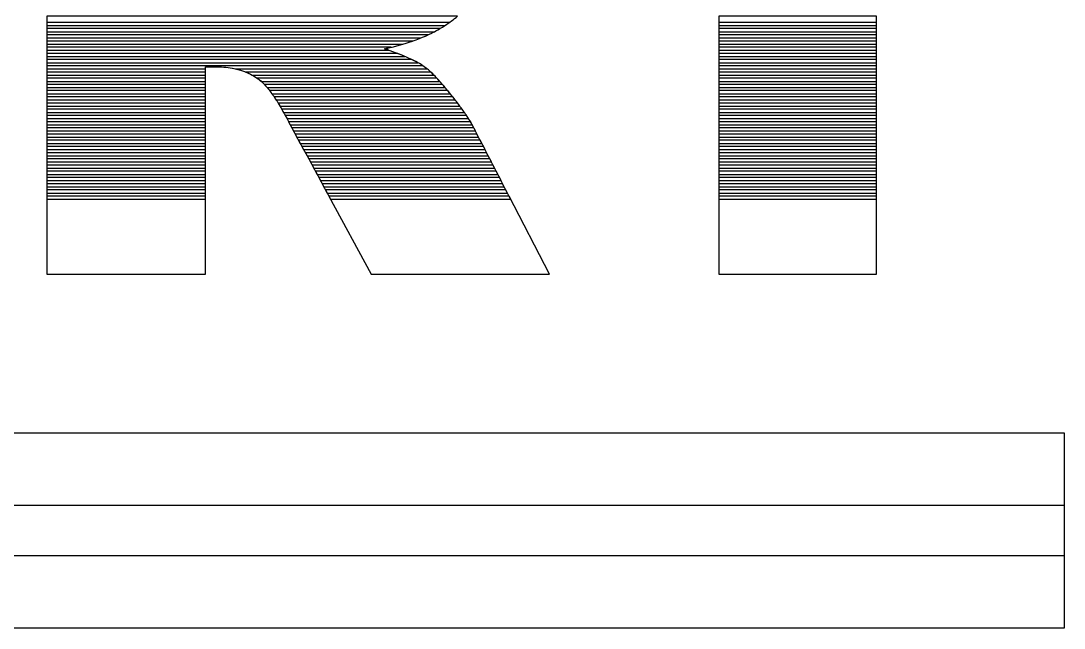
# Model space of a CAD drawing. Header units: inches. Extents: x -18.82 to -13.93, y 5.38 to 6.84.
# Drawn here: x -14.874 to -13.925, y 5.553 to 6.106 of the extents above; entities that cross this region are included whole.
import ezdxf

# ---------------------------------------------------------------- set-up
doc = ezdxf.new("R2010")
doc.units = ezdxf.units.IN
doc.header["$MEASUREMENT"] = 0
doc.layers.add('Layer 1', color=7, linetype='Continuous')

msp = doc.modelspace()

# ---------------------------------------------------------------- linework, layer by layer
at = {"layer": 'Layer 1', "color": 129}
for points in [[(-14.85065, 6.10171), (-14.85065, 6.10171), (-14.85065, 6.11018), (-14.85065, 6.11018), (-14.85065, 6.11018), (-14.85065, 6.11018), (-14.47705, 6.11018), (-14.47705, 6.11018), (-14.47705, 6.11018), (-14.4807, 6.10719), (-14.48456, 6.10437), (-14.4886, 6.10171), (-14.4886, 6.10171), (-14.4886, 6.10171), (-14.85065, 6.10171), (-14.85065, 6.10171)], [(-14.23953, 6.11018), (-14.23953, 6.11018), (-14.09592, 6.11018), (-14.09592, 6.11018), (-14.09592, 6.11018), (-14.09592, 6.11018), (-14.09592, 6.10171), (-14.09592, 6.10171), (-14.09592, 6.10171), (-14.09592, 6.10171), (-14.23953, 6.10171), (-14.23953, 6.10171), (-14.23953, 6.10171), (-14.23953, 6.10171), (-14.23953, 6.11018), (-14.23953, 6.11018)]]:
    msp.add_open_spline(points, degree=3, knots=[0, 0, 0, 0, 0.2, 0.2, 0.2, 0.2, 0.4, 0.4, 0.4, 0.4, 0.6, 0.6, 0.6, 0.6, 1, 1, 1, 1], dxfattribs=at)
at = {"layer": 'Layer 1', "color": 250}
for points, knots in [([(-14.85065, 6.09606), (-14.85065, 6.09606), (-14.85065, 6.10453), (-14.85065, 6.10453), (-14.85065, 6.10453), (-14.85065, 6.10453), (-14.48446, 6.10453), (-14.48446, 6.10453), (-14.48446, 6.10453), (-14.48726, 6.10255), (-14.49014, 6.10066), (-14.49313, 6.09885), (-14.49313, 6.09885), (-14.4947, 6.0979), (-14.49636, 6.09697), (-14.49808, 6.09606), (-14.49808, 6.09606), (-14.49808, 6.09606), (-14.85065, 6.09606), (-14.85065, 6.09606)], [0, 0, 0, 0, 0.166667, 0.166667, 0.166667, 0.166667, 0.333333, 0.333333, 0.333333, 0.333333, 0.5, 0.5, 0.5, 0.5, 0.666667, 0.666667, 0.666667, 0.666667, 1, 1, 1, 1]), ([(-14.23953, 6.10453), (-14.23953, 6.10453), (-14.09592, 6.10453), (-14.09592, 6.10453), (-14.09592, 6.10453), (-14.09592, 6.10453), (-14.09592, 6.09606), (-14.09592, 6.09606), (-14.09592, 6.09606), (-14.09592, 6.09606), (-14.23953, 6.09606), (-14.23953, 6.09606), (-14.23953, 6.09606), (-14.23953, 6.09606), (-14.23953, 6.10453), (-14.23953, 6.10453)], [0, 0, 0, 0, 0.2, 0.2, 0.2, 0.2, 0.4, 0.4, 0.4, 0.4, 0.6, 0.6, 0.6, 0.6, 1, 1, 1, 1]), ([(-14.85065, 6.09042), (-14.85065, 6.09042), (-14.85065, 6.09889), (-14.85065, 6.09889), (-14.85065, 6.09889), (-14.85065, 6.09889), (-14.49307, 6.09889), (-14.49307, 6.09889), (-14.49307, 6.09889), (-14.49307, 6.09889), (-14.49313, 6.09885), (-14.49313, 6.09885), (-14.49313, 6.09885), (-14.49815, 6.09583), (-14.50392, 6.09302), (-14.51046, 6.09042), (-14.51046, 6.09042), (-14.51046, 6.09042), (-14.85065, 6.09042), (-14.85065, 6.09042)], [0, 0, 0, 0, 0.166667, 0.166667, 0.166667, 0.166667, 0.333333, 0.333333, 0.333333, 0.333333, 0.5, 0.5, 0.5, 0.5, 0.666667, 0.666667, 0.666667, 0.666667, 1, 1, 1, 1]), ([(-14.23953, 6.09889), (-14.23953, 6.09889), (-14.09592, 6.09889), (-14.09592, 6.09889), (-14.09592, 6.09889), (-14.09592, 6.09889), (-14.09592, 6.09042), (-14.09592, 6.09042), (-14.09592, 6.09042), (-14.09592, 6.09042), (-14.23953, 6.09042), (-14.23953, 6.09042), (-14.23953, 6.09042), (-14.23953, 6.09042), (-14.23953, 6.09889), (-14.23953, 6.09889)], [0, 0, 0, 0, 0.2, 0.2, 0.2, 0.2, 0.4, 0.4, 0.4, 0.4, 0.6, 0.6, 0.6, 0.6, 1, 1, 1, 1]), ([(-14.85065, 6.08477), (-14.85065, 6.08477), (-14.85065, 6.09324), (-14.85065, 6.09324), (-14.85065, 6.09324), (-14.85065, 6.09324), (-14.50384, 6.09324), (-14.50384, 6.09324), (-14.50384, 6.09324), (-14.51059, 6.09015), (-14.5183, 6.08733), (-14.52698, 6.08477), (-14.52698, 6.08477), (-14.52698, 6.08477), (-14.85065, 6.08477), (-14.85065, 6.08477)], [0, 0, 0, 0, 0.2, 0.2, 0.2, 0.2, 0.4, 0.4, 0.4, 0.4, 0.6, 0.6, 0.6, 0.6, 1, 1, 1, 1]), ([(-14.85065, 6.07913), (-14.85065, 6.07913), (-14.85065, 6.08759), (-14.85065, 6.08759), (-14.85065, 6.08759), (-14.85065, 6.08759), (-14.5181, 6.08759), (-14.5181, 6.08759), (-14.5181, 6.08759), (-14.52571, 6.08498), (-14.5342, 6.08261), (-14.54356, 6.08048), (-14.54356, 6.08048), (-14.54356, 6.08048), (-14.53961, 6.07913), (-14.53961, 6.07913), (-14.53961, 6.07913), (-14.53961, 6.07913), (-14.85065, 6.07913), (-14.85065, 6.07913)], [0, 0, 0, 0, 0.166667, 0.166667, 0.166667, 0.166667, 0.333333, 0.333333, 0.333333, 0.333333, 0.5, 0.5, 0.5, 0.5, 0.666667, 0.666667, 0.666667, 0.666667, 1, 1, 1, 1]), ([(-14.23953, 6.09324), (-14.23953, 6.09324), (-14.09592, 6.09324), (-14.09592, 6.09324), (-14.09592, 6.09324), (-14.09592, 6.09324), (-14.09592, 6.08477), (-14.09592, 6.08477), (-14.09592, 6.08477), (-14.09592, 6.08477), (-14.23953, 6.08477), (-14.23953, 6.08477), (-14.23953, 6.08477), (-14.23953, 6.08477), (-14.23953, 6.09324), (-14.23953, 6.09324)], [0, 0, 0, 0, 0.2, 0.2, 0.2, 0.2, 0.4, 0.4, 0.4, 0.4, 0.6, 0.6, 0.6, 0.6, 1, 1, 1, 1]), ([(-14.23953, 6.08759), (-14.23953, 6.08759), (-14.09592, 6.08759), (-14.09592, 6.08759), (-14.09592, 6.08759), (-14.09592, 6.08759), (-14.09592, 6.07913), (-14.09592, 6.07913), (-14.09592, 6.07913), (-14.09592, 6.07913), (-14.23953, 6.07913), (-14.23953, 6.07913), (-14.23953, 6.07913), (-14.23953, 6.07913), (-14.23953, 6.08759), (-14.23953, 6.08759)], [0, 0, 0, 0, 0.2, 0.2, 0.2, 0.2, 0.4, 0.4, 0.4, 0.4, 0.6, 0.6, 0.6, 0.6, 1, 1, 1, 1]), ([(-14.85065, 6.07348), (-14.85065, 6.07348), (-14.85065, 6.08195), (-14.85065, 6.08195), (-14.85065, 6.08195), (-14.85065, 6.08195), (-14.53739, 6.08195), (-14.53739, 6.08195), (-14.53739, 6.08195), (-14.5394, 6.08144), (-14.54146, 6.08095), (-14.54356, 6.08048), (-14.54356, 6.08048), (-14.53659, 6.07815), (-14.53039, 6.07581), (-14.52496, 6.07348), (-14.52496, 6.07348), (-14.52496, 6.07348), (-14.85065, 6.07348), (-14.85065, 6.07348)], [0, 0, 0, 0, 0.166667, 0.166667, 0.166667, 0.166667, 0.333333, 0.333333, 0.333333, 0.333333, 0.5, 0.5, 0.5, 0.5, 0.666667, 0.666667, 0.666667, 0.666667, 1, 1, 1, 1]), ([(-14.85065, 6.06784), (-14.85065, 6.06784), (-14.85065, 6.0763), (-14.85065, 6.0763), (-14.85065, 6.0763), (-14.85065, 6.0763), (-14.53191, 6.07631), (-14.53191, 6.07631), (-14.53191, 6.07631), (-14.52457, 6.07348), (-14.51837, 6.07066), (-14.5133, 6.06784), (-14.5133, 6.06784), (-14.5133, 6.06784), (-14.85065, 6.06784), (-14.85065, 6.06784)], [0, 0, 0, 0, 0.2, 0.2, 0.2, 0.2, 0.4, 0.4, 0.4, 0.4, 0.6, 0.6, 0.6, 0.6, 1, 1, 1, 1]), ([(-14.23953, 6.08195), (-14.23953, 6.08195), (-14.09592, 6.08195), (-14.09592, 6.08195), (-14.09592, 6.08195), (-14.09592, 6.08195), (-14.09592, 6.07348), (-14.09592, 6.07348), (-14.09592, 6.07348), (-14.09592, 6.07348), (-14.23953, 6.07348), (-14.23953, 6.07348), (-14.23953, 6.07348), (-14.23953, 6.07348), (-14.23953, 6.08195), (-14.23953, 6.08195)], [0, 0, 0, 0, 0.2, 0.2, 0.2, 0.2, 0.4, 0.4, 0.4, 0.4, 0.6, 0.6, 0.6, 0.6, 1, 1, 1, 1]), ([(-14.23953, 6.0763), (-14.23953, 6.0763), (-14.09592, 6.07631), (-14.09592, 6.07631), (-14.09592, 6.07631), (-14.09592, 6.07631), (-14.09592, 6.06784), (-14.09592, 6.06784), (-14.09592, 6.06784), (-14.09592, 6.06784), (-14.23953, 6.06784), (-14.23953, 6.06784), (-14.23953, 6.06784), (-14.23953, 6.06784), (-14.23953, 6.0763), (-14.23953, 6.0763)], [0, 0, 0, 0, 0.2, 0.2, 0.2, 0.2, 0.4, 0.4, 0.4, 0.4, 0.6, 0.6, 0.6, 0.6, 1, 1, 1, 1]), ([(-14.85065, 6.06219), (-14.85065, 6.06219), (-14.85065, 6.07066), (-14.85065, 6.07066), (-14.85065, 6.07066), (-14.85065, 6.07066), (-14.51875, 6.07066), (-14.51875, 6.07066), (-14.51875, 6.07066), (-14.51371, 6.06822), (-14.50952, 6.06578), (-14.50619, 6.06334), (-14.50619, 6.06334), (-14.5057, 6.06299), (-14.5052, 6.06261), (-14.50469, 6.06219), (-14.50469, 6.06219), (-14.50469, 6.06219), (-14.67837, 6.06219), (-14.67837, 6.06219), (-14.67837, 6.06219), (-14.68326, 6.06339), (-14.68839, 6.06399), (-14.69374, 6.06399), (-14.69374, 6.06399), (-14.69374, 6.06399), (-14.70641, 6.06399), (-14.70641, 6.06399), (-14.70641, 6.06399), (-14.70641, 6.06399), (-14.70641, 6.06219), (-14.70641, 6.06219), (-14.70641, 6.06219), (-14.70641, 6.06219), (-14.85065, 6.06219), (-14.85065, 6.06219)], [0, 0, 0, 0, 0.1, 0.1, 0.1, 0.1, 0.2, 0.2, 0.2, 0.2, 0.3, 0.3, 0.3, 0.3, 0.4, 0.4, 0.4, 0.4, 0.5, 0.5, 0.5, 0.5, 0.6, 0.6, 0.6, 0.6, 0.7, 0.7, 0.7, 0.7, 0.8, 0.8, 0.8, 0.8, 1, 1, 1, 1]), ([(-14.23953, 6.07066), (-14.23953, 6.07066), (-14.09592, 6.07066), (-14.09592, 6.07066), (-14.09592, 6.07066), (-14.09592, 6.07066), (-14.09592, 6.06219), (-14.09592, 6.06219), (-14.09592, 6.06219), (-14.09592, 6.06219), (-14.23953, 6.06219), (-14.23953, 6.06219), (-14.23953, 6.06219), (-14.23953, 6.06219), (-14.23953, 6.07066), (-14.23953, 6.07066)], [0, 0, 0, 0, 0.2, 0.2, 0.2, 0.2, 0.4, 0.4, 0.4, 0.4, 0.6, 0.6, 0.6, 0.6, 1, 1, 1, 1]), ([(-14.85065, 6.05655), (-14.85065, 6.05655), (-14.85065, 6.06502), (-14.85065, 6.06502), (-14.85065, 6.06502), (-14.85065, 6.06502), (-14.50861, 6.06502), (-14.50861, 6.06502), (-14.50861, 6.06502), (-14.50776, 6.06446), (-14.50695, 6.0639), (-14.50619, 6.06334), (-14.50619, 6.06334), (-14.50404, 6.06179), (-14.50149, 6.05953), (-14.49856, 6.05655), (-14.49856, 6.05655), (-14.49856, 6.05655), (-14.66393, 6.05655), (-14.66393, 6.05655), (-14.66393, 6.05655), (-14.67292, 6.06151), (-14.68285, 6.06399), (-14.69374, 6.06399), (-14.69374, 6.06399), (-14.69374, 6.06399), (-14.70641, 6.06399), (-14.70641, 6.06399), (-14.70641, 6.06399), (-14.70641, 6.06399), (-14.70641, 6.05655), (-14.70641, 6.05655), (-14.70641, 6.05655), (-14.70641, 6.05655), (-14.85065, 6.05655), (-14.85065, 6.05655)], [0, 0, 0, 0, 0.1, 0.1, 0.1, 0.1, 0.2, 0.2, 0.2, 0.2, 0.3, 0.3, 0.3, 0.3, 0.4, 0.4, 0.4, 0.4, 0.5, 0.5, 0.5, 0.5, 0.6, 0.6, 0.6, 0.6, 0.7, 0.7, 0.7, 0.7, 0.8, 0.8, 0.8, 0.8, 1, 1, 1, 1]), ([(-14.85065, 6.0509), (-14.85065, 6.0509), (-14.85065, 6.05937), (-14.85065, 6.05937), (-14.85065, 6.05937), (-14.85065, 6.05937), (-14.70641, 6.05937), (-14.70641, 6.05937), (-14.70641, 6.05937), (-14.70641, 6.05937), (-14.70641, 6.0509), (-14.70641, 6.0509), (-14.70641, 6.0509), (-14.70641, 6.0509), (-14.85065, 6.0509), (-14.85065, 6.0509)], [0, 0, 0, 0, 0.2, 0.2, 0.2, 0.2, 0.4, 0.4, 0.4, 0.4, 0.6, 0.6, 0.6, 0.6, 1, 1, 1, 1]), ([(-14.66978, 6.05937), (-14.66978, 6.05937), (-14.50145, 6.05937), (-14.50145, 6.05937), (-14.50145, 6.05937), (-14.49905, 6.05713), (-14.49633, 6.05431), (-14.4933, 6.0509), (-14.4933, 6.0509), (-14.4933, 6.0509), (-14.65571, 6.0509), (-14.65571, 6.0509), (-14.65571, 6.0509), (-14.65668, 6.05177), (-14.65763, 6.05254), (-14.65856, 6.05321), (-14.65856, 6.05321), (-14.66214, 6.05569), (-14.66588, 6.05775), (-14.66978, 6.05937)], [0, 0, 0, 0, 0.166667, 0.166667, 0.166667, 0.166667, 0.333333, 0.333333, 0.333333, 0.333333, 0.5, 0.5, 0.5, 0.5, 0.666667, 0.666667, 0.666667, 0.666667, 1, 1, 1, 1]), ([(-14.23953, 6.06502), (-14.23953, 6.06502), (-14.09592, 6.06502), (-14.09592, 6.06502), (-14.09592, 6.06502), (-14.09592, 6.06502), (-14.09592, 6.05655), (-14.09592, 6.05655), (-14.09592, 6.05655), (-14.09592, 6.05655), (-14.23953, 6.05655), (-14.23953, 6.05655), (-14.23953, 6.05655), (-14.23953, 6.05655), (-14.23953, 6.06502), (-14.23953, 6.06502)], [0, 0, 0, 0, 0.2, 0.2, 0.2, 0.2, 0.4, 0.4, 0.4, 0.4, 0.6, 0.6, 0.6, 0.6, 1, 1, 1, 1]), ([(-14.23953, 6.05937), (-14.23953, 6.05937), (-14.09592, 6.05937), (-14.09592, 6.05937), (-14.09592, 6.05937), (-14.09592, 6.05937), (-14.09592, 6.0509), (-14.09592, 6.0509), (-14.09592, 6.0509), (-14.09592, 6.0509), (-14.23953, 6.0509), (-14.23953, 6.0509), (-14.23953, 6.0509), (-14.23953, 6.0509), (-14.23953, 6.05937), (-14.23953, 6.05937)], [0, 0, 0, 0, 0.2, 0.2, 0.2, 0.2, 0.4, 0.4, 0.4, 0.4, 0.6, 0.6, 0.6, 0.6, 1, 1, 1, 1]), ([(-14.85065, 6.04526), (-14.85065, 6.04526), (-14.85065, 6.05372), (-14.85065, 6.05372), (-14.85065, 6.05372), (-14.85065, 6.05372), (-14.70641, 6.05372), (-14.70641, 6.05372), (-14.70641, 6.05372), (-14.70641, 6.05372), (-14.70641, 6.04526), (-14.70641, 6.04526), (-14.70641, 6.04526), (-14.70641, 6.04526), (-14.85065, 6.04526), (-14.85065, 6.04526)], [0, 0, 0, 0, 0.2, 0.2, 0.2, 0.2, 0.4, 0.4, 0.4, 0.4, 0.6, 0.6, 0.6, 0.6, 1, 1, 1, 1]), ([(-14.85065, 6.03961), (-14.85065, 6.03961), (-14.85065, 6.04808), (-14.85065, 6.04808), (-14.85065, 6.04808), (-14.85065, 6.04808), (-14.70641, 6.04808), (-14.70641, 6.04808), (-14.70641, 6.04808), (-14.70641, 6.04808), (-14.70641, 6.03961), (-14.70641, 6.03961), (-14.70641, 6.03961), (-14.70641, 6.03961), (-14.85065, 6.03961), (-14.85065, 6.03961)], [0, 0, 0, 0, 0.2, 0.2, 0.2, 0.2, 0.4, 0.4, 0.4, 0.4, 0.6, 0.6, 0.6, 0.6, 1, 1, 1, 1]), ([(-14.65931, 6.05372), (-14.65931, 6.05372), (-14.49587, 6.05372), (-14.49587, 6.05372), (-14.49587, 6.05372), (-14.49359, 6.05128), (-14.49111, 6.04845), (-14.48842, 6.04526), (-14.48842, 6.04526), (-14.48842, 6.04526), (-14.65033, 6.04526), (-14.65033, 6.04526), (-14.65033, 6.04526), (-14.6532, 6.04867), (-14.65594, 6.05132), (-14.65856, 6.05321), (-14.65856, 6.05321), (-14.65856, 6.05321), (-14.65931, 6.05372), (-14.65931, 6.05372)], [0, 0, 0, 0, 0.166667, 0.166667, 0.166667, 0.166667, 0.333333, 0.333333, 0.333333, 0.333333, 0.5, 0.5, 0.5, 0.5, 0.666667, 0.666667, 0.666667, 0.666667, 1, 1, 1, 1]), ([(-14.65283, 6.04808), (-14.65283, 6.04808), (-14.49082, 6.04808), (-14.49082, 6.04808), (-14.49082, 6.04808), (-14.48863, 6.04553), (-14.48628, 6.04271), (-14.48378, 6.03961), (-14.48378, 6.03961), (-14.48378, 6.03961), (-14.64597, 6.03961), (-14.64597, 6.03961), (-14.64597, 6.03961), (-14.64834, 6.04291), (-14.65063, 6.04573), (-14.65283, 6.04808)], [0, 0, 0, 0, 0.2, 0.2, 0.2, 0.2, 0.4, 0.4, 0.4, 0.4, 0.6, 0.6, 0.6, 0.6, 1, 1, 1, 1]), ([(-14.23953, 6.05372), (-14.23953, 6.05372), (-14.09592, 6.05372), (-14.09592, 6.05372), (-14.09592, 6.05372), (-14.09592, 6.05372), (-14.09592, 6.04526), (-14.09592, 6.04526), (-14.09592, 6.04526), (-14.09592, 6.04526), (-14.23953, 6.04526), (-14.23953, 6.04526), (-14.23953, 6.04526), (-14.23953, 6.04526), (-14.23953, 6.05372), (-14.23953, 6.05372)], [0, 0, 0, 0, 0.2, 0.2, 0.2, 0.2, 0.4, 0.4, 0.4, 0.4, 0.6, 0.6, 0.6, 0.6, 1, 1, 1, 1]), ([(-14.23953, 6.04808), (-14.23953, 6.04808), (-14.09592, 6.04808), (-14.09592, 6.04808), (-14.09592, 6.04808), (-14.09592, 6.04808), (-14.09592, 6.03961), (-14.09592, 6.03961), (-14.09592, 6.03961), (-14.09592, 6.03961), (-14.23953, 6.03961), (-14.23953, 6.03961), (-14.23953, 6.03961), (-14.23953, 6.03961), (-14.23953, 6.04808), (-14.23953, 6.04808)], [0, 0, 0, 0, 0.2, 0.2, 0.2, 0.2, 0.4, 0.4, 0.4, 0.4, 0.6, 0.6, 0.6, 0.6, 1, 1, 1, 1]), ([(-14.85065, 6.03396), (-14.85065, 6.03396), (-14.85065, 6.04243), (-14.85065, 6.04243), (-14.85065, 6.04243), (-14.85065, 6.04243), (-14.70641, 6.04243), (-14.70641, 6.04243), (-14.70641, 6.04243), (-14.70641, 6.04243), (-14.70641, 6.03396), (-14.70641, 6.03396), (-14.70641, 6.03396), (-14.70641, 6.03396), (-14.85065, 6.03396), (-14.85065, 6.03396)], [0, 0, 0, 0, 0.2, 0.2, 0.2, 0.2, 0.4, 0.4, 0.4, 0.4, 0.6, 0.6, 0.6, 0.6, 1, 1, 1, 1]), ([(-14.85065, 6.02832), (-14.85065, 6.02832), (-14.85065, 6.03679), (-14.85065, 6.03679), (-14.85065, 6.03679), (-14.85065, 6.03679), (-14.70641, 6.03679), (-14.70641, 6.03679), (-14.70641, 6.03679), (-14.70641, 6.03679), (-14.70641, 6.02832), (-14.70641, 6.02832), (-14.70641, 6.02832), (-14.70641, 6.02832), (-14.85065, 6.02832), (-14.85065, 6.02832)], [0, 0, 0, 0, 0.2, 0.2, 0.2, 0.2, 0.4, 0.4, 0.4, 0.4, 0.6, 0.6, 0.6, 0.6, 1, 1, 1, 1]), ([(-14.64806, 6.04243), (-14.64806, 6.04243), (-14.48607, 6.04243), (-14.48607, 6.04243), (-14.48607, 6.04243), (-14.48607, 6.04243), (-14.48321, 6.03891), (-14.48321, 6.03891), (-14.48321, 6.03891), (-14.48185, 6.0372), (-14.48054, 6.03556), (-14.4793, 6.03396), (-14.4793, 6.03396), (-14.4793, 6.03396), (-14.64215, 6.03396), (-14.64215, 6.03396), (-14.64215, 6.03396), (-14.64417, 6.03711), (-14.64614, 6.03994), (-14.64806, 6.04243)], [0, 0, 0, 0, 0.166667, 0.166667, 0.166667, 0.166667, 0.333333, 0.333333, 0.333333, 0.333333, 0.5, 0.5, 0.5, 0.5, 0.666667, 0.666667, 0.666667, 0.666667, 1, 1, 1, 1]), ([(-14.644, 6.03679), (-14.644, 6.03679), (-14.48152, 6.03679), (-14.48152, 6.03679), (-14.48152, 6.03679), (-14.47914, 6.03379), (-14.47696, 6.03097), (-14.47498, 6.02832), (-14.47498, 6.02832), (-14.47498, 6.02832), (-14.63867, 6.02832), (-14.63867, 6.02832), (-14.63867, 6.02832), (-14.64049, 6.03139), (-14.64226, 6.03422), (-14.644, 6.03679)], [0, 0, 0, 0, 0.2, 0.2, 0.2, 0.2, 0.4, 0.4, 0.4, 0.4, 0.6, 0.6, 0.6, 0.6, 1, 1, 1, 1]), ([(-14.23953, 6.04243), (-14.23953, 6.04243), (-14.09592, 6.04243), (-14.09592, 6.04243), (-14.09592, 6.04243), (-14.09592, 6.04243), (-14.09592, 6.03396), (-14.09592, 6.03396), (-14.09592, 6.03396), (-14.09592, 6.03396), (-14.23953, 6.03396), (-14.23953, 6.03396), (-14.23953, 6.03396), (-14.23953, 6.03396), (-14.23953, 6.04243), (-14.23953, 6.04243)], [0, 0, 0, 0, 0.2, 0.2, 0.2, 0.2, 0.4, 0.4, 0.4, 0.4, 0.6, 0.6, 0.6, 0.6, 1, 1, 1, 1]), ([(-14.23953, 6.03679), (-14.23953, 6.03679), (-14.09592, 6.03679), (-14.09592, 6.03679), (-14.09592, 6.03679), (-14.09592, 6.03679), (-14.09592, 6.02832), (-14.09592, 6.02832), (-14.09592, 6.02832), (-14.09592, 6.02832), (-14.23953, 6.02832), (-14.23953, 6.02832), (-14.23953, 6.02832), (-14.23953, 6.02832), (-14.23953, 6.03679), (-14.23953, 6.03679)], [0, 0, 0, 0, 0.2, 0.2, 0.2, 0.2, 0.4, 0.4, 0.4, 0.4, 0.6, 0.6, 0.6, 0.6, 1, 1, 1, 1]), ([(-14.85065, 6.02268), (-14.85065, 6.02268), (-14.85065, 6.03114), (-14.85065, 6.03114), (-14.85065, 6.03114), (-14.85065, 6.03114), (-14.70641, 6.03114), (-14.70641, 6.03114), (-14.70641, 6.03114), (-14.70641, 6.03114), (-14.70641, 6.02268), (-14.70641, 6.02268), (-14.70641, 6.02268), (-14.70641, 6.02268), (-14.85065, 6.02268), (-14.85065, 6.02268)], [0, 0, 0, 0, 0.2, 0.2, 0.2, 0.2, 0.4, 0.4, 0.4, 0.4, 0.6, 0.6, 0.6, 0.6, 1, 1, 1, 1]), ([(-14.64037, 6.03114), (-14.64037, 6.03114), (-14.47711, 6.03114), (-14.47711, 6.03114), (-14.47711, 6.03114), (-14.4748, 6.02811), (-14.47273, 6.02529), (-14.4709, 6.02268), (-14.4709, 6.02268), (-14.4709, 6.02268), (-14.63544, 6.02268), (-14.63544, 6.02268), (-14.63544, 6.02268), (-14.63711, 6.0257), (-14.63876, 6.02852), (-14.64037, 6.03114)], [0, 0, 0, 0, 0.2, 0.2, 0.2, 0.2, 0.4, 0.4, 0.4, 0.4, 0.6, 0.6, 0.6, 0.6, 1, 1, 1, 1]), ([(-14.23953, 6.03114), (-14.23953, 6.03114), (-14.09592, 6.03114), (-14.09592, 6.03114), (-14.09592, 6.03114), (-14.09592, 6.03114), (-14.09592, 6.02268), (-14.09592, 6.02268), (-14.09592, 6.02268), (-14.09592, 6.02268), (-14.23953, 6.02268), (-14.23953, 6.02268), (-14.23953, 6.02268), (-14.23953, 6.02268), (-14.23953, 6.03114), (-14.23953, 6.03114)], [0, 0, 0, 0, 0.2, 0.2, 0.2, 0.2, 0.4, 0.4, 0.4, 0.4, 0.6, 0.6, 0.6, 0.6, 1, 1, 1, 1]), ([(-14.85065, 6.01703), (-14.85065, 6.01703), (-14.85065, 6.0255), (-14.85065, 6.0255), (-14.85065, 6.0255), (-14.85065, 6.0255), (-14.70641, 6.0255), (-14.70641, 6.0255), (-14.70641, 6.0255), (-14.70641, 6.0255), (-14.70641, 6.01703), (-14.70641, 6.01703), (-14.70641, 6.01703), (-14.70641, 6.01703), (-14.85065, 6.01703), (-14.85065, 6.01703)], [0, 0, 0, 0, 0.2, 0.2, 0.2, 0.2, 0.4, 0.4, 0.4, 0.4, 0.6, 0.6, 0.6, 0.6, 1, 1, 1, 1]), ([(-14.85065, 6.01139), (-14.85065, 6.01139), (-14.85065, 6.01985), (-14.85065, 6.01985), (-14.85065, 6.01985), (-14.85065, 6.01985), (-14.70641, 6.01985), (-14.70641, 6.01985), (-14.70641, 6.01985), (-14.70641, 6.01985), (-14.70641, 6.01139), (-14.70641, 6.01139), (-14.70641, 6.01139), (-14.70641, 6.01139), (-14.85065, 6.01139), (-14.85065, 6.01139)], [0, 0, 0, 0, 0.2, 0.2, 0.2, 0.2, 0.4, 0.4, 0.4, 0.4, 0.6, 0.6, 0.6, 0.6, 1, 1, 1, 1]), ([(-14.63702, 6.0255), (-14.63702, 6.0255), (-14.47291, 6.0255), (-14.47291, 6.0255), (-14.47291, 6.0255), (-14.47067, 6.02242), (-14.46874, 6.01959), (-14.46712, 6.01703), (-14.46712, 6.01703), (-14.46712, 6.01703), (-14.63238, 6.01703), (-14.63238, 6.01703), (-14.63238, 6.01703), (-14.63238, 6.01703), (-14.63257, 6.01739), (-14.63257, 6.01739), (-14.63257, 6.01739), (-14.63408, 6.02025), (-14.63556, 6.02296), (-14.63702, 6.0255)], [0, 0, 0, 0, 0.166667, 0.166667, 0.166667, 0.166667, 0.333333, 0.333333, 0.333333, 0.333333, 0.5, 0.5, 0.5, 0.5, 0.666667, 0.666667, 0.666667, 0.666667, 1, 1, 1, 1]), ([(-14.63389, 6.01985), (-14.63389, 6.01985), (-14.46896, 6.01985), (-14.46896, 6.01985), (-14.46896, 6.01985), (-14.46684, 6.01669), (-14.46512, 6.01386), (-14.4638, 6.01139), (-14.4638, 6.01139), (-14.4638, 6.01139), (-14.62933, 6.01139), (-14.62933, 6.01139), (-14.62933, 6.01139), (-14.62933, 6.01139), (-14.63257, 6.01739), (-14.63257, 6.01739), (-14.63257, 6.01739), (-14.63257, 6.01739), (-14.63389, 6.01985), (-14.63389, 6.01985)], [0, 0, 0, 0, 0.166667, 0.166667, 0.166667, 0.166667, 0.333333, 0.333333, 0.333333, 0.333333, 0.5, 0.5, 0.5, 0.5, 0.666667, 0.666667, 0.666667, 0.666667, 1, 1, 1, 1]), ([(-14.23953, 6.0255), (-14.23953, 6.0255), (-14.09592, 6.0255), (-14.09592, 6.0255), (-14.09592, 6.0255), (-14.09592, 6.0255), (-14.09592, 6.01703), (-14.09592, 6.01703), (-14.09592, 6.01703), (-14.09592, 6.01703), (-14.23953, 6.01703), (-14.23953, 6.01703), (-14.23953, 6.01703), (-14.23953, 6.01703), (-14.23953, 6.0255), (-14.23953, 6.0255)], [0, 0, 0, 0, 0.2, 0.2, 0.2, 0.2, 0.4, 0.4, 0.4, 0.4, 0.6, 0.6, 0.6, 0.6, 1, 1, 1, 1]), ([(-14.23953, 6.01985), (-14.23953, 6.01985), (-14.09592, 6.01985), (-14.09592, 6.01985), (-14.09592, 6.01985), (-14.09592, 6.01985), (-14.09592, 6.01139), (-14.09592, 6.01139), (-14.09592, 6.01139), (-14.09592, 6.01139), (-14.23953, 6.01139), (-14.23953, 6.01139), (-14.23953, 6.01139), (-14.23953, 6.01139), (-14.23953, 6.01985), (-14.23953, 6.01985)], [0, 0, 0, 0, 0.2, 0.2, 0.2, 0.2, 0.4, 0.4, 0.4, 0.4, 0.6, 0.6, 0.6, 0.6, 1, 1, 1, 1]), ([(-14.85065, 6.00574), (-14.85065, 6.00574), (-14.85065, 6.01421), (-14.85065, 6.01421), (-14.85065, 6.01421), (-14.85065, 6.01421), (-14.70641, 6.01421), (-14.70641, 6.01421), (-14.70641, 6.01421), (-14.70641, 6.01421), (-14.70641, 6.00574), (-14.70641, 6.00574), (-14.70641, 6.00574), (-14.70641, 6.00574), (-14.85065, 6.00574), (-14.85065, 6.00574)], [0, 0, 0, 0, 0.2, 0.2, 0.2, 0.2, 0.4, 0.4, 0.4, 0.4, 0.6, 0.6, 0.6, 0.6, 1, 1, 1, 1]), ([(-14.85065, 6.00009), (-14.85065, 6.00009), (-14.85065, 6.00856), (-14.85065, 6.00856), (-14.85065, 6.00856), (-14.85065, 6.00856), (-14.70641, 6.00856), (-14.70641, 6.00856), (-14.70641, 6.00856), (-14.70641, 6.00856), (-14.70641, 6.00009), (-14.70641, 6.00009), (-14.70641, 6.00009), (-14.70641, 6.00009), (-14.85065, 6.00009), (-14.85065, 6.00009)], [0, 0, 0, 0, 0.2, 0.2, 0.2, 0.2, 0.4, 0.4, 0.4, 0.4, 0.6, 0.6, 0.6, 0.6, 1, 1, 1, 1]), ([(-14.63085, 6.01421), (-14.63085, 6.01421), (-14.46538, 6.01421), (-14.46538, 6.01421), (-14.46538, 6.01421), (-14.4645, 6.01272), (-14.46374, 6.01133), (-14.4631, 6.01005), (-14.4631, 6.01005), (-14.4631, 6.01005), (-14.46088, 6.00574), (-14.46088, 6.00574), (-14.46088, 6.00574), (-14.46088, 6.00574), (-14.62628, 6.00574), (-14.62628, 6.00574), (-14.62628, 6.00574), (-14.62628, 6.00574), (-14.63085, 6.01421), (-14.63085, 6.01421)], [0, 0, 0, 0, 0.166667, 0.166667, 0.166667, 0.166667, 0.333333, 0.333333, 0.333333, 0.333333, 0.5, 0.5, 0.5, 0.5, 0.666667, 0.666667, 0.666667, 0.666667, 1, 1, 1, 1]), ([(-14.6278, 6.00856), (-14.6278, 6.00856), (-14.46233, 6.00856), (-14.46233, 6.00856), (-14.46233, 6.00856), (-14.46233, 6.00856), (-14.45796, 6.00009), (-14.45796, 6.00009), (-14.45796, 6.00009), (-14.45796, 6.00009), (-14.62322, 6.00009), (-14.62322, 6.00009), (-14.62322, 6.00009), (-14.62322, 6.00009), (-14.6278, 6.00856), (-14.6278, 6.00856)], [0, 0, 0, 0, 0.2, 0.2, 0.2, 0.2, 0.4, 0.4, 0.4, 0.4, 0.6, 0.6, 0.6, 0.6, 1, 1, 1, 1]), ([(-14.23953, 6.01421), (-14.23953, 6.01421), (-14.09592, 6.01421), (-14.09592, 6.01421), (-14.09592, 6.01421), (-14.09592, 6.01421), (-14.09592, 6.00574), (-14.09592, 6.00574), (-14.09592, 6.00574), (-14.09592, 6.00574), (-14.23953, 6.00574), (-14.23953, 6.00574), (-14.23953, 6.00574), (-14.23953, 6.00574), (-14.23953, 6.01421), (-14.23953, 6.01421)], [0, 0, 0, 0, 0.2, 0.2, 0.2, 0.2, 0.4, 0.4, 0.4, 0.4, 0.6, 0.6, 0.6, 0.6, 1, 1, 1, 1]), ([(-14.23953, 6.00856), (-14.23953, 6.00856), (-14.09592, 6.00856), (-14.09592, 6.00856), (-14.09592, 6.00856), (-14.09592, 6.00856), (-14.09592, 6.00009), (-14.09592, 6.00009), (-14.09592, 6.00009), (-14.09592, 6.00009), (-14.23953, 6.00009), (-14.23953, 6.00009), (-14.23953, 6.00009), (-14.23953, 6.00009), (-14.23953, 6.00856), (-14.23953, 6.00856)], [0, 0, 0, 0, 0.2, 0.2, 0.2, 0.2, 0.4, 0.4, 0.4, 0.4, 0.6, 0.6, 0.6, 0.6, 1, 1, 1, 1]), ([(-14.85065, 5.99445), (-14.85065, 5.99445), (-14.85065, 6.00292), (-14.85065, 6.00292), (-14.85065, 6.00292), (-14.85065, 6.00292), (-14.70641, 6.00292), (-14.70641, 6.00292), (-14.70641, 6.00292), (-14.70641, 6.00292), (-14.70641, 5.99445), (-14.70641, 5.99445), (-14.70641, 5.99445), (-14.70641, 5.99445), (-14.85065, 5.99445), (-14.85065, 5.99445)], [0, 0, 0, 0, 0.2, 0.2, 0.2, 0.2, 0.4, 0.4, 0.4, 0.4, 0.6, 0.6, 0.6, 0.6, 1, 1, 1, 1]), ([(-14.62475, 6.00292), (-14.62475, 6.00292), (-14.45942, 6.00292), (-14.45942, 6.00292), (-14.45942, 6.00292), (-14.45942, 6.00292), (-14.45505, 5.99445), (-14.45505, 5.99445), (-14.45505, 5.99445), (-14.45505, 5.99445), (-14.62017, 5.99445), (-14.62017, 5.99445), (-14.62017, 5.99445), (-14.62017, 5.99445), (-14.62475, 6.00292), (-14.62475, 6.00292)], [0, 0, 0, 0, 0.2, 0.2, 0.2, 0.2, 0.4, 0.4, 0.4, 0.4, 0.6, 0.6, 0.6, 0.6, 1, 1, 1, 1]), ([(-14.23953, 6.00292), (-14.23953, 6.00292), (-14.09592, 6.00292), (-14.09592, 6.00292), (-14.09592, 6.00292), (-14.09592, 6.00292), (-14.09592, 5.99445), (-14.09592, 5.99445), (-14.09592, 5.99445), (-14.09592, 5.99445), (-14.23953, 5.99445), (-14.23953, 5.99445), (-14.23953, 5.99445), (-14.23953, 5.99445), (-14.23953, 6.00292), (-14.23953, 6.00292)], [0, 0, 0, 0, 0.2, 0.2, 0.2, 0.2, 0.4, 0.4, 0.4, 0.4, 0.6, 0.6, 0.6, 0.6, 1, 1, 1, 1]), ([(-14.85065, 5.9888), (-14.85065, 5.9888), (-14.85065, 5.99727), (-14.85065, 5.99727), (-14.85065, 5.99727), (-14.85065, 5.99727), (-14.70641, 5.99727), (-14.70641, 5.99727), (-14.70641, 5.99727), (-14.70641, 5.99727), (-14.70641, 5.9888), (-14.70641, 5.9888), (-14.70641, 5.9888), (-14.70641, 5.9888), (-14.85065, 5.9888), (-14.85065, 5.9888)], [0, 0, 0, 0, 0.2, 0.2, 0.2, 0.2, 0.4, 0.4, 0.4, 0.4, 0.6, 0.6, 0.6, 0.6, 1, 1, 1, 1]), ([(-14.85065, 5.98316), (-14.85065, 5.98316), (-14.85065, 5.99163), (-14.85065, 5.99163), (-14.85065, 5.99163), (-14.85065, 5.99163), (-14.70641, 5.99163), (-14.70641, 5.99163), (-14.70641, 5.99163), (-14.70641, 5.99163), (-14.70641, 5.98316), (-14.70641, 5.98316), (-14.70641, 5.98316), (-14.70641, 5.98316), (-14.85065, 5.98316), (-14.85065, 5.98316)], [0, 0, 0, 0, 0.2, 0.2, 0.2, 0.2, 0.4, 0.4, 0.4, 0.4, 0.6, 0.6, 0.6, 0.6, 1, 1, 1, 1]), ([(-14.6217, 5.99727), (-14.6217, 5.99727), (-14.4565, 5.99727), (-14.4565, 5.99727), (-14.4565, 5.99727), (-14.4565, 5.99727), (-14.45213, 5.9888), (-14.45213, 5.9888), (-14.45213, 5.9888), (-14.45213, 5.9888), (-14.61712, 5.9888), (-14.61712, 5.9888), (-14.61712, 5.9888), (-14.61712, 5.9888), (-14.6217, 5.99727), (-14.6217, 5.99727)], [0, 0, 0, 0, 0.2, 0.2, 0.2, 0.2, 0.4, 0.4, 0.4, 0.4, 0.6, 0.6, 0.6, 0.6, 1, 1, 1, 1]), ([(-14.61864, 5.99163), (-14.61864, 5.99163), (-14.45359, 5.99163), (-14.45359, 5.99163), (-14.45359, 5.99163), (-14.45359, 5.99163), (-14.44922, 5.98316), (-14.44922, 5.98316), (-14.44922, 5.98316), (-14.44922, 5.98316), (-14.61406, 5.98316), (-14.61406, 5.98316), (-14.61406, 5.98316), (-14.61406, 5.98316), (-14.61864, 5.99163), (-14.61864, 5.99163)], [0, 0, 0, 0, 0.2, 0.2, 0.2, 0.2, 0.4, 0.4, 0.4, 0.4, 0.6, 0.6, 0.6, 0.6, 1, 1, 1, 1]), ([(-14.23953, 5.99727), (-14.23953, 5.99727), (-14.09592, 5.99727), (-14.09592, 5.99727), (-14.09592, 5.99727), (-14.09592, 5.99727), (-14.09592, 5.9888), (-14.09592, 5.9888), (-14.09592, 5.9888), (-14.09592, 5.9888), (-14.23953, 5.9888), (-14.23953, 5.9888), (-14.23953, 5.9888), (-14.23953, 5.9888), (-14.23953, 5.99727), (-14.23953, 5.99727)], [0, 0, 0, 0, 0.2, 0.2, 0.2, 0.2, 0.4, 0.4, 0.4, 0.4, 0.6, 0.6, 0.6, 0.6, 1, 1, 1, 1]), ([(-14.23953, 5.99163), (-14.23953, 5.99163), (-14.09592, 5.99163), (-14.09592, 5.99163), (-14.09592, 5.99163), (-14.09592, 5.99163), (-14.09592, 5.98316), (-14.09592, 5.98316), (-14.09592, 5.98316), (-14.09592, 5.98316), (-14.23953, 5.98316), (-14.23953, 5.98316), (-14.23953, 5.98316), (-14.23953, 5.98316), (-14.23953, 5.99163), (-14.23953, 5.99163)], [0, 0, 0, 0, 0.2, 0.2, 0.2, 0.2, 0.4, 0.4, 0.4, 0.4, 0.6, 0.6, 0.6, 0.6, 1, 1, 1, 1]), ([(-14.85065, 5.97752), (-14.85065, 5.97752), (-14.85065, 5.98598), (-14.85065, 5.98598), (-14.85065, 5.98598), (-14.85065, 5.98598), (-14.70641, 5.98598), (-14.70641, 5.98598), (-14.70641, 5.98598), (-14.70641, 5.98598), (-14.70641, 5.97752), (-14.70641, 5.97752), (-14.70641, 5.97752), (-14.70641, 5.97752), (-14.85065, 5.97752), (-14.85065, 5.97752)], [0, 0, 0, 0, 0.2, 0.2, 0.2, 0.2, 0.4, 0.4, 0.4, 0.4, 0.6, 0.6, 0.6, 0.6, 1, 1, 1, 1]), ([(-14.85065, 5.97187), (-14.85065, 5.97187), (-14.85065, 5.98034), (-14.85065, 5.98034), (-14.85065, 5.98034), (-14.85065, 5.98034), (-14.70641, 5.98034), (-14.70641, 5.98034), (-14.70641, 5.98034), (-14.70641, 5.98034), (-14.70641, 5.97187), (-14.70641, 5.97187), (-14.70641, 5.97187), (-14.70641, 5.97187), (-14.85065, 5.97187), (-14.85065, 5.97187)], [0, 0, 0, 0, 0.2, 0.2, 0.2, 0.2, 0.4, 0.4, 0.4, 0.4, 0.6, 0.6, 0.6, 0.6, 1, 1, 1, 1]), ([(-14.61559, 5.98598), (-14.61559, 5.98598), (-14.45067, 5.98598), (-14.45067, 5.98598), (-14.45067, 5.98598), (-14.45067, 5.98598), (-14.4463, 5.97752), (-14.4463, 5.97752), (-14.4463, 5.97752), (-14.4463, 5.97752), (-14.61101, 5.97752), (-14.61101, 5.97752), (-14.61101, 5.97752), (-14.61101, 5.97752), (-14.61559, 5.98598), (-14.61559, 5.98598)], [0, 0, 0, 0, 0.2, 0.2, 0.2, 0.2, 0.4, 0.4, 0.4, 0.4, 0.6, 0.6, 0.6, 0.6, 1, 1, 1, 1]), ([(-14.61254, 5.98034), (-14.61254, 5.98034), (-14.44776, 5.98034), (-14.44776, 5.98034), (-14.44776, 5.98034), (-14.44776, 5.98034), (-14.44339, 5.97187), (-14.44339, 5.97187), (-14.44339, 5.97187), (-14.44339, 5.97187), (-14.60796, 5.97187), (-14.60796, 5.97187), (-14.60796, 5.97187), (-14.60796, 5.97187), (-14.61254, 5.98034), (-14.61254, 5.98034)], [0, 0, 0, 0, 0.2, 0.2, 0.2, 0.2, 0.4, 0.4, 0.4, 0.4, 0.6, 0.6, 0.6, 0.6, 1, 1, 1, 1]), ([(-14.23953, 5.98598), (-14.23953, 5.98598), (-14.09592, 5.98598), (-14.09592, 5.98598), (-14.09592, 5.98598), (-14.09592, 5.98598), (-14.09592, 5.97752), (-14.09592, 5.97752), (-14.09592, 5.97752), (-14.09592, 5.97752), (-14.23953, 5.97752), (-14.23953, 5.97752), (-14.23953, 5.97752), (-14.23953, 5.97752), (-14.23953, 5.98598), (-14.23953, 5.98598)], [0, 0, 0, 0, 0.2, 0.2, 0.2, 0.2, 0.4, 0.4, 0.4, 0.4, 0.6, 0.6, 0.6, 0.6, 1, 1, 1, 1]), ([(-14.23953, 5.98034), (-14.23953, 5.98034), (-14.09592, 5.98034), (-14.09592, 5.98034), (-14.09592, 5.98034), (-14.09592, 5.98034), (-14.09592, 5.97187), (-14.09592, 5.97187), (-14.09592, 5.97187), (-14.09592, 5.97187), (-14.23953, 5.97187), (-14.23953, 5.97187), (-14.23953, 5.97187), (-14.23953, 5.97187), (-14.23953, 5.98034), (-14.23953, 5.98034)], [0, 0, 0, 0, 0.2, 0.2, 0.2, 0.2, 0.4, 0.4, 0.4, 0.4, 0.6, 0.6, 0.6, 0.6, 1, 1, 1, 1]), ([(-14.85065, 5.96622), (-14.85065, 5.96622), (-14.85065, 5.97469), (-14.85065, 5.97469), (-14.85065, 5.97469), (-14.85065, 5.97469), (-14.70641, 5.97469), (-14.70641, 5.97469), (-14.70641, 5.97469), (-14.70641, 5.97469), (-14.70641, 5.96622), (-14.70641, 5.96622), (-14.70641, 5.96622), (-14.70641, 5.96622), (-14.85065, 5.96622), (-14.85065, 5.96622)], [0, 0, 0, 0, 0.2, 0.2, 0.2, 0.2, 0.4, 0.4, 0.4, 0.4, 0.6, 0.6, 0.6, 0.6, 1, 1, 1, 1]), ([(-14.60949, 5.97469), (-14.60949, 5.97469), (-14.44485, 5.97469), (-14.44485, 5.97469), (-14.44485, 5.97469), (-14.44485, 5.97469), (-14.44047, 5.96622), (-14.44047, 5.96622), (-14.44047, 5.96622), (-14.44047, 5.96622), (-14.60491, 5.96622), (-14.60491, 5.96622), (-14.60491, 5.96622), (-14.60491, 5.96622), (-14.60949, 5.97469), (-14.60949, 5.97469)], [0, 0, 0, 0, 0.2, 0.2, 0.2, 0.2, 0.4, 0.4, 0.4, 0.4, 0.6, 0.6, 0.6, 0.6, 1, 1, 1, 1]), ([(-14.23953, 5.97469), (-14.23953, 5.97469), (-14.09592, 5.97469), (-14.09592, 5.97469), (-14.09592, 5.97469), (-14.09592, 5.97469), (-14.09592, 5.96622), (-14.09592, 5.96622), (-14.09592, 5.96622), (-14.09592, 5.96622), (-14.23953, 5.96622), (-14.23953, 5.96622), (-14.23953, 5.96622), (-14.23953, 5.96622), (-14.23953, 5.97469), (-14.23953, 5.97469)], [0, 0, 0, 0, 0.2, 0.2, 0.2, 0.2, 0.4, 0.4, 0.4, 0.4, 0.6, 0.6, 0.6, 0.6, 1, 1, 1, 1]), ([(-14.85065, 5.96058), (-14.85065, 5.96058), (-14.85065, 5.96905), (-14.85065, 5.96905), (-14.85065, 5.96905), (-14.85065, 5.96905), (-14.70641, 5.96905), (-14.70641, 5.96905), (-14.70641, 5.96905), (-14.70641, 5.96905), (-14.70641, 5.96058), (-14.70641, 5.96058), (-14.70641, 5.96058), (-14.70641, 5.96058), (-14.85065, 5.96058), (-14.85065, 5.96058)], [0, 0, 0, 0, 0.2, 0.2, 0.2, 0.2, 0.4, 0.4, 0.4, 0.4, 0.6, 0.6, 0.6, 0.6, 1, 1, 1, 1]), ([(-14.85065, 5.95493), (-14.85065, 5.95493), (-14.85065, 5.9634), (-14.85065, 5.9634), (-14.85065, 5.9634), (-14.85065, 5.9634), (-14.70641, 5.9634), (-14.70641, 5.9634), (-14.70641, 5.9634), (-14.70641, 5.9634), (-14.70641, 5.95493), (-14.70641, 5.95493), (-14.70641, 5.95493), (-14.70641, 5.95493), (-14.85065, 5.95493), (-14.85065, 5.95493)], [0, 0, 0, 0, 0.2, 0.2, 0.2, 0.2, 0.4, 0.4, 0.4, 0.4, 0.6, 0.6, 0.6, 0.6, 1, 1, 1, 1]), ([(-14.60643, 5.96905), (-14.60643, 5.96905), (-14.44193, 5.96905), (-14.44193, 5.96905), (-14.44193, 5.96905), (-14.44193, 5.96905), (-14.43756, 5.96058), (-14.43756, 5.96058), (-14.43756, 5.96058), (-14.43756, 5.96058), (-14.60185, 5.96058), (-14.60185, 5.96058), (-14.60185, 5.96058), (-14.60185, 5.96058), (-14.60643, 5.96905), (-14.60643, 5.96905)], [0, 0, 0, 0, 0.2, 0.2, 0.2, 0.2, 0.4, 0.4, 0.4, 0.4, 0.6, 0.6, 0.6, 0.6, 1, 1, 1, 1]), ([(-14.60338, 5.9634), (-14.60338, 5.9634), (-14.43901, 5.9634), (-14.43901, 5.9634), (-14.43901, 5.9634), (-14.43901, 5.9634), (-14.43464, 5.95493), (-14.43464, 5.95493), (-14.43464, 5.95493), (-14.43464, 5.95493), (-14.5988, 5.95493), (-14.5988, 5.95493), (-14.5988, 5.95493), (-14.5988, 5.95493), (-14.60338, 5.9634), (-14.60338, 5.9634)], [0, 0, 0, 0, 0.2, 0.2, 0.2, 0.2, 0.4, 0.4, 0.4, 0.4, 0.6, 0.6, 0.6, 0.6, 1, 1, 1, 1]), ([(-14.23953, 5.96905), (-14.23953, 5.96905), (-14.09592, 5.96905), (-14.09592, 5.96905), (-14.09592, 5.96905), (-14.09592, 5.96905), (-14.09592, 5.96058), (-14.09592, 5.96058), (-14.09592, 5.96058), (-14.09592, 5.96058), (-14.23953, 5.96058), (-14.23953, 5.96058), (-14.23953, 5.96058), (-14.23953, 5.96058), (-14.23953, 5.96905), (-14.23953, 5.96905)], [0, 0, 0, 0, 0.2, 0.2, 0.2, 0.2, 0.4, 0.4, 0.4, 0.4, 0.6, 0.6, 0.6, 0.6, 1, 1, 1, 1]), ([(-14.23953, 5.9634), (-14.23953, 5.9634), (-14.09592, 5.9634), (-14.09592, 5.9634), (-14.09592, 5.9634), (-14.09592, 5.9634), (-14.09592, 5.95493), (-14.09592, 5.95493), (-14.09592, 5.95493), (-14.09592, 5.95493), (-14.23953, 5.95493), (-14.23953, 5.95493), (-14.23953, 5.95493), (-14.23953, 5.95493), (-14.23953, 5.9634), (-14.23953, 5.9634)], [0, 0, 0, 0, 0.2, 0.2, 0.2, 0.2, 0.4, 0.4, 0.4, 0.4, 0.6, 0.6, 0.6, 0.6, 1, 1, 1, 1]), ([(-14.85065, 5.94929), (-14.85065, 5.94929), (-14.85065, 5.95776), (-14.85065, 5.95776), (-14.85065, 5.95776), (-14.85065, 5.95776), (-14.70641, 5.95776), (-14.70641, 5.95776), (-14.70641, 5.95776), (-14.70641, 5.95776), (-14.70641, 5.94929), (-14.70641, 5.94929), (-14.70641, 5.94929), (-14.70641, 5.94929), (-14.85065, 5.94929), (-14.85065, 5.94929)], [0, 0, 0, 0, 0.2, 0.2, 0.2, 0.2, 0.4, 0.4, 0.4, 0.4, 0.6, 0.6, 0.6, 0.6, 1, 1, 1, 1]), ([(-14.85065, 5.94364), (-14.85065, 5.94364), (-14.85065, 5.95211), (-14.85065, 5.95211), (-14.85065, 5.95211), (-14.85065, 5.95211), (-14.70641, 5.95211), (-14.70641, 5.95211), (-14.70641, 5.95211), (-14.70641, 5.95211), (-14.70641, 5.94364), (-14.70641, 5.94364), (-14.70641, 5.94364), (-14.70641, 5.94364), (-14.85065, 5.94364), (-14.85065, 5.94364)], [0, 0, 0, 0, 0.2, 0.2, 0.2, 0.2, 0.4, 0.4, 0.4, 0.4, 0.6, 0.6, 0.6, 0.6, 1, 1, 1, 1]), ([(-14.60033, 5.95776), (-14.60033, 5.95776), (-14.4361, 5.95776), (-14.4361, 5.95776), (-14.4361, 5.95776), (-14.4361, 5.95776), (-14.43172, 5.94929), (-14.43172, 5.94929), (-14.43172, 5.94929), (-14.43172, 5.94929), (-14.59575, 5.94929), (-14.59575, 5.94929), (-14.59575, 5.94929), (-14.59575, 5.94929), (-14.60033, 5.95776), (-14.60033, 5.95776)], [0, 0, 0, 0, 0.2, 0.2, 0.2, 0.2, 0.4, 0.4, 0.4, 0.4, 0.6, 0.6, 0.6, 0.6, 1, 1, 1, 1]), ([(-14.59728, 5.95211), (-14.59728, 5.95211), (-14.43318, 5.95211), (-14.43318, 5.95211), (-14.43318, 5.95211), (-14.43318, 5.95211), (-14.42881, 5.94364), (-14.42881, 5.94364), (-14.42881, 5.94364), (-14.42881, 5.94364), (-14.5927, 5.94364), (-14.5927, 5.94364), (-14.5927, 5.94364), (-14.5927, 5.94364), (-14.59728, 5.95211), (-14.59728, 5.95211)], [0, 0, 0, 0, 0.2, 0.2, 0.2, 0.2, 0.4, 0.4, 0.4, 0.4, 0.6, 0.6, 0.6, 0.6, 1, 1, 1, 1]), ([(-14.23953, 5.95776), (-14.23953, 5.95776), (-14.09592, 5.95776), (-14.09592, 5.95776), (-14.09592, 5.95776), (-14.09592, 5.95776), (-14.09592, 5.94929), (-14.09592, 5.94929), (-14.09592, 5.94929), (-14.09592, 5.94929), (-14.23953, 5.94929), (-14.23953, 5.94929), (-14.23953, 5.94929), (-14.23953, 5.94929), (-14.23953, 5.95776), (-14.23953, 5.95776)], [0, 0, 0, 0, 0.2, 0.2, 0.2, 0.2, 0.4, 0.4, 0.4, 0.4, 0.6, 0.6, 0.6, 0.6, 1, 1, 1, 1]), ([(-14.23953, 5.95211), (-14.23953, 5.95211), (-14.09592, 5.95211), (-14.09592, 5.95211), (-14.09592, 5.95211), (-14.09592, 5.95211), (-14.09592, 5.94364), (-14.09592, 5.94364), (-14.09592, 5.94364), (-14.09592, 5.94364), (-14.23953, 5.94364), (-14.23953, 5.94364), (-14.23953, 5.94364), (-14.23953, 5.94364), (-14.23953, 5.95211), (-14.23953, 5.95211)], [0, 0, 0, 0, 0.2, 0.2, 0.2, 0.2, 0.4, 0.4, 0.4, 0.4, 0.6, 0.6, 0.6, 0.6, 1, 1, 1, 1]), ([(-14.85065, 5.87539), (-14.85065, 5.87539), (-14.85065, 5.94646), (-14.85065, 5.94646), (-14.85065, 5.94646), (-14.85065, 5.94646), (-14.70641, 5.94646), (-14.70641, 5.94646), (-14.70641, 5.94646), (-14.70641, 5.94646), (-14.70641, 5.87539), (-14.70641, 5.87539), (-14.70641, 5.87539), (-14.70641, 5.87539), (-14.85065, 5.87539), (-14.85065, 5.87539)], [0, 0, 0, 0, 0.2, 0.2, 0.2, 0.2, 0.4, 0.4, 0.4, 0.4, 0.6, 0.6, 0.6, 0.6, 1, 1, 1, 1]), ([(-14.59422, 5.94646), (-14.59422, 5.94646), (-14.43027, 5.94646), (-14.43027, 5.94646), (-14.43027, 5.94646), (-14.43027, 5.94646), (-14.39356, 5.87539), (-14.39356, 5.87539), (-14.39356, 5.87539), (-14.39356, 5.87539), (-14.5558, 5.87539), (-14.5558, 5.87539), (-14.5558, 5.87539), (-14.5558, 5.87539), (-14.59422, 5.94646), (-14.59422, 5.94646)], [0, 0, 0, 0, 0.2, 0.2, 0.2, 0.2, 0.4, 0.4, 0.4, 0.4, 0.6, 0.6, 0.6, 0.6, 1, 1, 1, 1]), ([(-14.23953, 5.94646), (-14.23953, 5.94646), (-14.09592, 5.94646), (-14.09592, 5.94646), (-14.09592, 5.94646), (-14.09592, 5.94646), (-14.09592, 5.87539), (-14.09592, 5.87539), (-14.09592, 5.87539), (-14.09592, 5.87539), (-14.23953, 5.87539), (-14.23953, 5.87539), (-14.23953, 5.87539), (-14.23953, 5.87539), (-14.23953, 5.94646), (-14.23953, 5.94646)], [0, 0, 0, 0, 0.2, 0.2, 0.2, 0.2, 0.4, 0.4, 0.4, 0.4, 0.6, 0.6, 0.6, 0.6, 1, 1, 1, 1])]:
    msp.add_open_spline(points, degree=3, knots=knots, dxfattribs=at)
at = {"layer": 'Layer 1', "color": 155}
msp.add_open_spline([(-17.33216, 5.731), (-17.3645, 5.66663), (-17.40484, 5.607), (-17.45188, 5.55336), (-17.45188, 5.55336), (-17.45188, 5.55336), (-13.92524, 5.55336), (-13.92524, 5.55336), (-13.92524, 5.55336), (-13.92524, 5.55336), (-13.92524, 5.731), (-13.92524, 5.731), (-13.92524, 5.731), (-13.92524, 5.731), (-17.33216, 5.731), (-17.33216, 5.731)], degree=3, knots=[0, 0, 0, 0, 0.2, 0.2, 0.2, 0.2, 0.4, 0.4, 0.4, 0.4, 0.6, 0.6, 0.6, 0.6, 1, 1, 1, 1], dxfattribs=at)
at = {"layer": 'Layer 1', "color": 7}
msp.add_open_spline([(-17.36896, 5.66516), (-17.37869, 5.64947), (-17.38898, 5.6342), (-17.39969, 5.61923), (-17.39969, 5.61923), (-17.39969, 5.61923), (-13.92524, 5.61923), (-13.92524, 5.61923), (-13.92524, 5.61923), (-13.92524, 5.61923), (-13.92524, 5.66516), (-13.92524, 5.66516), (-13.92524, 5.66516), (-13.92524, 5.66516), (-17.36896, 5.66516), (-17.36896, 5.66516)], degree=3, knots=[0, 0, 0, 0, 0.2, 0.2, 0.2, 0.2, 0.4, 0.4, 0.4, 0.4, 0.6, 0.6, 0.6, 0.6, 1, 1, 1, 1], dxfattribs=at)

doc.saveas('drawing.dxf')
